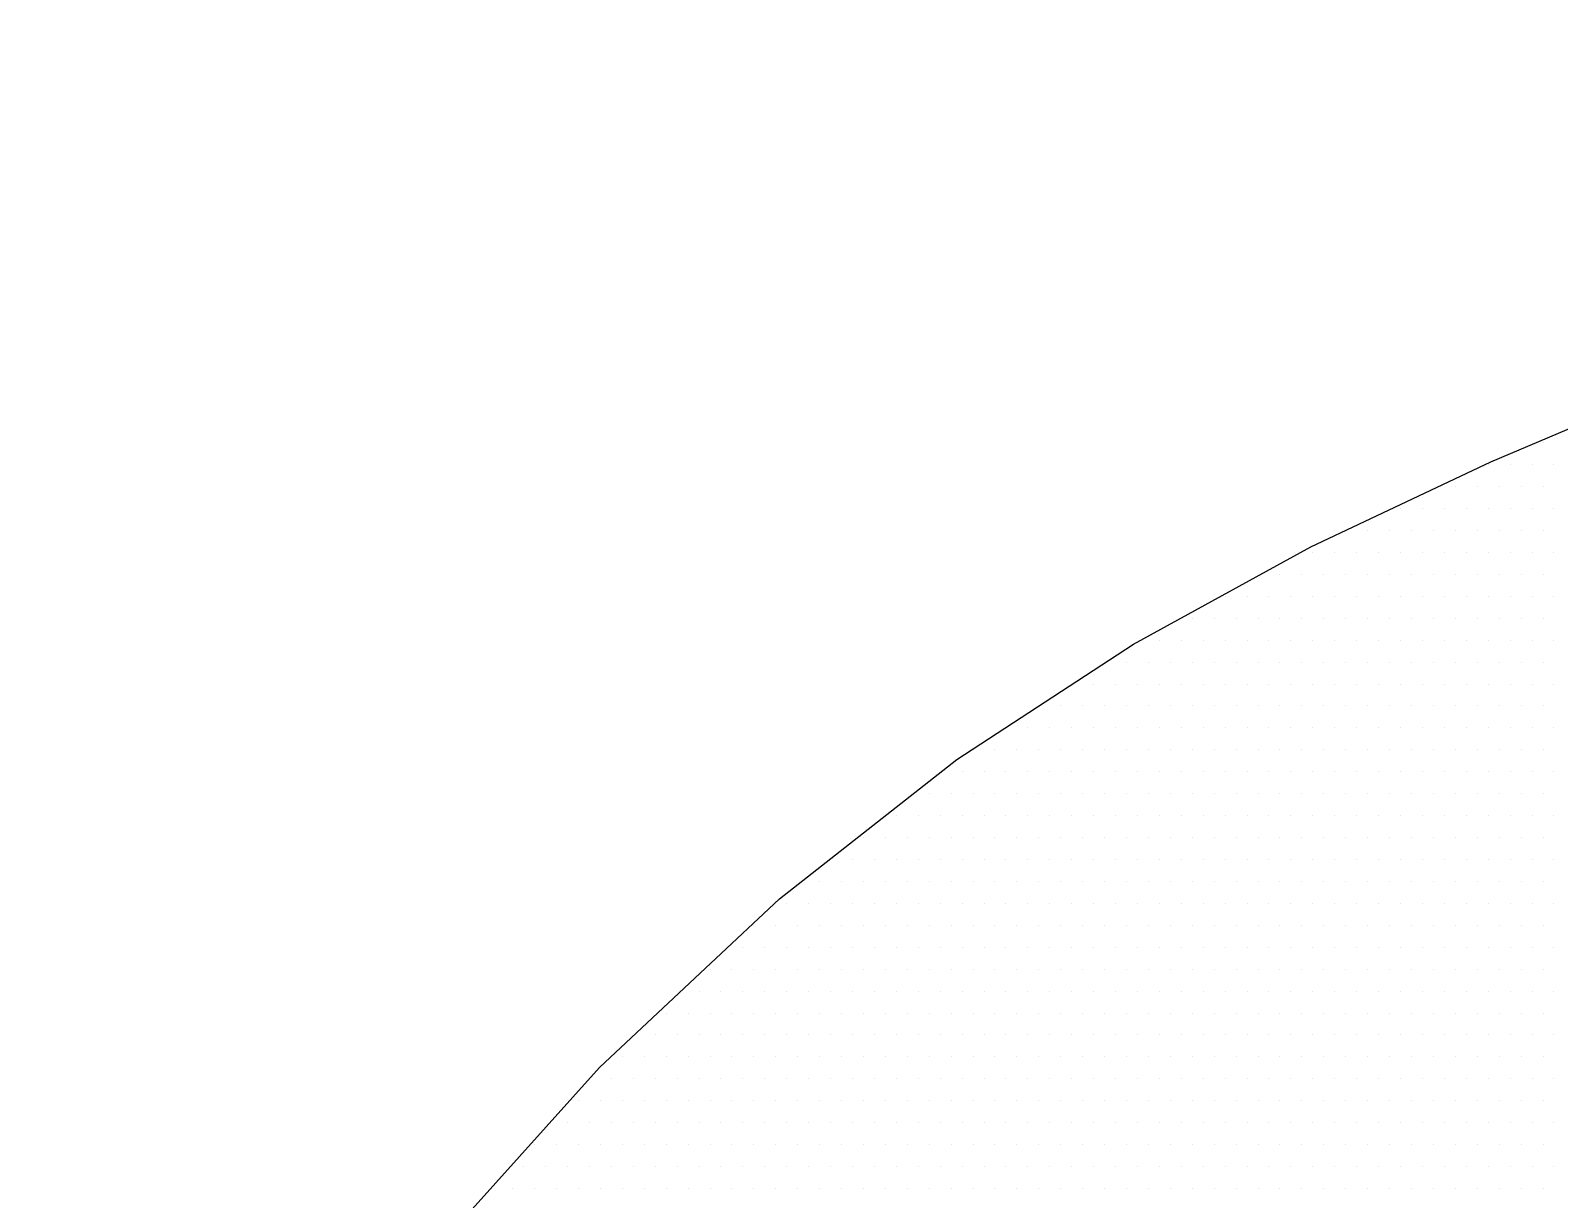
# Model space of a CAD drawing. Extents: x -427 to 62994, y 410 to 109394.
# Drawn here: x -43.542 to -42.989, y 609.977 to 610.4 of the extents above; entities that cross this region are included whole.
import ezdxf

# ---------------------------------------------------------------- set-up
doc = ezdxf.new("R2010")
doc.units = 0
doc.header["$MEASUREMENT"] = 0
doc.layers.add('LIN010CO', color=2, linetype='Continuous')

# ---------------------------------------------------------------- blocks, each defined once
blk = doc.blocks.new('*X43')
at = {"color": 0}
for p, q in [((262.226425, 628.40235), (262.226425, 628.40235)), ((262.22325, 628.396), (262.22325, 628.396)), ((262.2296, 628.396), (262.2296, 628.396)), ((262.23595, 628.396), (262.23595, 628.396)), ((262.2423, 628.396), (262.2423, 628.396)), ((262.226425, 628.38965), (262.226425, 628.38965)), ((262.232775, 628.38965), (262.232775, 628.38965)), ((262.239125, 628.38965), (262.239125, 628.38965)), ((262.245475, 628.38965), (262.245475, 628.38965)), ((262.251825, 628.38965), (262.251825, 628.38965)), ((262.22325, 628.3833), (262.22325, 628.3833)), ((262.2296, 628.3833), (262.2296, 628.3833)), ((262.23595, 628.3833), (262.23595, 628.3833)), ((262.2423, 628.3833), (262.2423, 628.3833)), ((262.24865, 628.3833), (262.24865, 628.3833)), ((262.255, 628.3833), (262.255, 628.3833)), ((262.26135, 628.3833), (262.26135, 628.3833)), ((262.2677, 628.3833), (262.2677, 628.3833)), ((262.226425, 628.37695), (262.226425, 628.37695)), ((262.232775, 628.37695), (262.232775, 628.37695)), ((262.239125, 628.37695), (262.239125, 628.37695)), ((262.245475, 628.37695), (262.245475, 628.37695)), ((262.251825, 628.37695), (262.251825, 628.37695)), ((262.258175, 628.37695), (262.258175, 628.37695)), ((262.264525, 628.37695), (262.264525, 628.37695)), ((262.270875, 628.37695), (262.270875, 628.37695)), ((262.277225, 628.37695), (262.277225, 628.37695)), ((262.283575, 628.37695), (262.283575, 628.37695)), ((262.22325, 628.3706), (262.22325, 628.3706)), ((262.2296, 628.3706), (262.2296, 628.3706)), ((262.23595, 628.3706), (262.23595, 628.3706)), ((262.2423, 628.3706), (262.2423, 628.3706)), ((262.24865, 628.3706), (262.24865, 628.3706)), ((262.255, 628.3706), (262.255, 628.3706)), ((262.26135, 628.3706), (262.26135, 628.3706)), ((262.2677, 628.3706), (262.2677, 628.3706)), ((262.27405, 628.3706), (262.27405, 628.3706)), ((262.2804, 628.3706), (262.2804, 628.3706)), ((262.28675, 628.3706), (262.28675, 628.3706)), ((262.2931, 628.3706), (262.2931, 628.3706)), ((262.226425, 628.36425), (262.226425, 628.36425)), ((262.232775, 628.36425), (262.232775, 628.36425)), ((262.239125, 628.36425), (262.239125, 628.36425)), ((262.245475, 628.36425), (262.245475, 628.36425)), ((262.251825, 628.36425), (262.251825, 628.36425)), ((262.258175, 628.36425), (262.258175, 628.36425)), ((262.264525, 628.36425), (262.264525, 628.36425)), ((262.270875, 628.36425), (262.270875, 628.36425)), ((262.277225, 628.36425), (262.277225, 628.36425)), ((262.283575, 628.36425), (262.283575, 628.36425)), ((262.289925, 628.36425), (262.289925, 628.36425)), ((262.296275, 628.36425), (262.296275, 628.36425)), ((262.302625, 628.36425), (262.302625, 628.36425)), ((262.22325, 628.3579), (262.22325, 628.3579)), ((262.2296, 628.3579), (262.2296, 628.3579)), ((262.23595, 628.3579), (262.23595, 628.3579)), ((262.2423, 628.3579), (262.2423, 628.3579)), ((262.24865, 628.3579), (262.24865, 628.3579)), ((262.255, 628.3579), (262.255, 628.3579)), ((262.26135, 628.3579), (262.26135, 628.3579)), ((262.2677, 628.3579), (262.2677, 628.3579)), ((262.27405, 628.3579), (262.27405, 628.3579)), ((262.2804, 628.3579), (262.2804, 628.3579)), ((262.28675, 628.3579), (262.28675, 628.3579)), ((262.2931, 628.3579), (262.2931, 628.3579)), ((262.29945, 628.3579), (262.29945, 628.3579)), ((262.3058, 628.3579), (262.3058, 628.3579)), ((262.31215, 628.3579), (262.31215, 628.3579)), ((262.3185, 628.3579), (262.3185, 628.3579)), ((262.226425, 628.35155), (262.226425, 628.35155)), ((262.232775, 628.35155), (262.232775, 628.35155)), ((262.239125, 628.35155), (262.239125, 628.35155)), ((262.245475, 628.35155), (262.245475, 628.35155)), ((262.251825, 628.35155), (262.251825, 628.35155)), ((262.258175, 628.35155), (262.258175, 628.35155)), ((262.264525, 628.35155), (262.264525, 628.35155)), ((262.270875, 628.35155), (262.270875, 628.35155)), ((262.277225, 628.35155), (262.277225, 628.35155)), ((262.283575, 628.35155), (262.283575, 628.35155)), ((262.289925, 628.35155), (262.289925, 628.35155)), ((262.296275, 628.35155), (262.296275, 628.35155)), ((262.302625, 628.35155), (262.302625, 628.35155)), ((262.308975, 628.35155), (262.308975, 628.35155)), ((262.315325, 628.35155), (262.315325, 628.35155)), ((262.321675, 628.35155), (262.321675, 628.35155)), ((262.328025, 628.35155), (262.328025, 628.35155)), ((262.22325, 628.3452), (262.22325, 628.3452)), ((262.2296, 628.3452), (262.2296, 628.3452)), ((262.23595, 628.3452), (262.23595, 628.3452)), ((262.2423, 628.3452), (262.2423, 628.3452)), ((262.24865, 628.3452), (262.24865, 628.3452)), ((262.255, 628.3452), (262.255, 628.3452)), ((262.26135, 628.3452), (262.26135, 628.3452)), ((262.2677, 628.3452), (262.2677, 628.3452)), ((262.27405, 628.3452), (262.27405, 628.3452)), ((262.2804, 628.3452), (262.2804, 628.3452)), ((262.28675, 628.3452), (262.28675, 628.3452)), ((262.2931, 628.3452), (262.2931, 628.3452)), ((262.29945, 628.3452), (262.29945, 628.3452)), ((262.3058, 628.3452), (262.3058, 628.3452)), ((262.31215, 628.3452), (262.31215, 628.3452)), ((262.3185, 628.3452), (262.3185, 628.3452)), ((262.32485, 628.3452), (262.32485, 628.3452)), ((262.3312, 628.3452), (262.3312, 628.3452)), ((262.33755, 628.3452), (262.33755, 628.3452)), ((262.226425, 628.33885), (262.226425, 628.33885)), ((262.232775, 628.33885), (262.232775, 628.33885)), ((262.239125, 628.33885), (262.239125, 628.33885)), ((262.245475, 628.33885), (262.245475, 628.33885)), ((262.251825, 628.33885), (262.251825, 628.33885)), ((262.258175, 628.33885), (262.258175, 628.33885)), ((262.264525, 628.33885), (262.264525, 628.33885)), ((262.270875, 628.33885), (262.270875, 628.33885)), ((262.277225, 628.33885), (262.277225, 628.33885)), ((262.283575, 628.33885), (262.283575, 628.33885)), ((262.289925, 628.33885), (262.289925, 628.33885)), ((262.296275, 628.33885), (262.296275, 628.33885)), ((262.302625, 628.33885), (262.302625, 628.33885)), ((262.308975, 628.33885), (262.308975, 628.33885)), ((262.315325, 628.33885), (262.315325, 628.33885)), ((262.321675, 628.33885), (262.321675, 628.33885)), ((262.328025, 628.33885), (262.328025, 628.33885)), ((262.334375, 628.33885), (262.334375, 628.33885)), ((262.340725, 628.33885), (262.340725, 628.33885)), ((262.347075, 628.33885), (262.347075, 628.33885)), ((262.22325, 628.3325), (262.22325, 628.3325)), ((262.2296, 628.3325), (262.2296, 628.3325)), ((262.23595, 628.3325), (262.23595, 628.3325)), ((262.2423, 628.3325), (262.2423, 628.3325)), ((262.24865, 628.3325), (262.24865, 628.3325)), ((262.255, 628.3325), (262.255, 628.3325)), ((262.26135, 628.3325), (262.26135, 628.3325)), ((262.2677, 628.3325), (262.2677, 628.3325)), ((262.27405, 628.3325), (262.27405, 628.3325)), ((262.2804, 628.3325), (262.2804, 628.3325)), ((262.28675, 628.3325), (262.28675, 628.3325)), ((262.2931, 628.3325), (262.2931, 628.3325)), ((262.29945, 628.3325), (262.29945, 628.3325)), ((262.3058, 628.3325), (262.3058, 628.3325)), ((262.31215, 628.3325), (262.31215, 628.3325)), ((262.3185, 628.3325), (262.3185, 628.3325)), ((262.32485, 628.3325), (262.32485, 628.3325)), ((262.3312, 628.3325), (262.3312, 628.3325)), ((262.33755, 628.3325), (262.33755, 628.3325)), ((262.3439, 628.3325), (262.3439, 628.3325)), ((262.35025, 628.3325), (262.35025, 628.3325)), ((262.3566, 628.3325), (262.3566, 628.3325)), ((262.226425, 628.32615), (262.226425, 628.32615)), ((262.232775, 628.32615), (262.232775, 628.32615)), ((262.239125, 628.32615), (262.239125, 628.32615)), ((262.245475, 628.32615), (262.245475, 628.32615)), ((262.251825, 628.32615), (262.251825, 628.32615)), ((262.258175, 628.32615), (262.258175, 628.32615)), ((262.264525, 628.32615), (262.264525, 628.32615)), ((262.270875, 628.32615), (262.270875, 628.32615)), ((262.277225, 628.32615), (262.277225, 628.32615)), ((262.283575, 628.32615), (262.283575, 628.32615)), ((262.289925, 628.32615), (262.289925, 628.32615)), ((262.296275, 628.32615), (262.296275, 628.32615)), ((262.302625, 628.32615), (262.302625, 628.32615)), ((262.308975, 628.32615), (262.308975, 628.32615)), ((262.315325, 628.32615), (262.315325, 628.32615)), ((262.321675, 628.32615), (262.321675, 628.32615)), ((262.328025, 628.32615), (262.328025, 628.32615)), ((262.334375, 628.32615), (262.334375, 628.32615)), ((262.340725, 628.32615), (262.340725, 628.32615)), ((262.347075, 628.32615), (262.347075, 628.32615)), ((262.353425, 628.32615), (262.353425, 628.32615)), ((262.359775, 628.32615), (262.359775, 628.32615)), ((262.366125, 628.32615), (262.366125, 628.32615)), ((262.372475, 628.32615), (262.372475, 628.32615)), ((262.22325, 628.3198), (262.22325, 628.3198)), ((262.2296, 628.3198), (262.2296, 628.3198)), ((262.23595, 628.3198), (262.23595, 628.3198)), ((262.2423, 628.3198), (262.2423, 628.3198)), ((262.24865, 628.3198), (262.24865, 628.3198)), ((262.255, 628.3198), (262.255, 628.3198)), ((262.26135, 628.3198), (262.26135, 628.3198)), ((262.2677, 628.3198), (262.2677, 628.3198)), ((262.27405, 628.3198), (262.27405, 628.3198)), ((262.2804, 628.3198), (262.2804, 628.3198)), ((262.28675, 628.3198), (262.28675, 628.3198)), ((262.2931, 628.3198), (262.2931, 628.3198)), ((262.29945, 628.3198), (262.29945, 628.3198)), ((262.3058, 628.3198), (262.3058, 628.3198)), ((262.31215, 628.3198), (262.31215, 628.3198)), ((262.3185, 628.3198), (262.3185, 628.3198)), ((262.32485, 628.3198), (262.32485, 628.3198)), ((262.3312, 628.3198), (262.3312, 628.3198)), ((262.33755, 628.3198), (262.33755, 628.3198)), ((262.3439, 628.3198), (262.3439, 628.3198)), ((262.35025, 628.3198), (262.35025, 628.3198)), ((262.3566, 628.3198), (262.3566, 628.3198)), ((262.36295, 628.3198), (262.36295, 628.3198)), ((262.3693, 628.3198), (262.3693, 628.3198)), ((262.37565, 628.3198), (262.37565, 628.3198)), ((262.382, 628.3198), (262.382, 628.3198)), ((262.226425, 628.31345), (262.226425, 628.31345)), ((262.232775, 628.31345), (262.232775, 628.31345)), ((262.239125, 628.31345), (262.239125, 628.31345)), ((262.245475, 628.31345), (262.245475, 628.31345)), ((262.251825, 628.31345), (262.251825, 628.31345)), ((262.258175, 628.31345), (262.258175, 628.31345)), ((262.264525, 628.31345), (262.264525, 628.31345)), ((262.270875, 628.31345), (262.270875, 628.31345)), ((262.277225, 628.31345), (262.277225, 628.31345)), ((262.283575, 628.31345), (262.283575, 628.31345)), ((262.289925, 628.31345), (262.289925, 628.31345)), ((262.296275, 628.31345), (262.296275, 628.31345)), ((262.302625, 628.31345), (262.302625, 628.31345)), ((262.308975, 628.31345), (262.308975, 628.31345)), ((262.315325, 628.31345), (262.315325, 628.31345)), ((262.321675, 628.31345), (262.321675, 628.31345)), ((262.328025, 628.31345), (262.328025, 628.31345)), ((262.334375, 628.31345), (262.334375, 628.31345)), ((262.340725, 628.31345), (262.340725, 628.31345)), ((262.347075, 628.31345), (262.347075, 628.31345)), ((262.353425, 628.31345), (262.353425, 628.31345)), ((262.359775, 628.31345), (262.359775, 628.31345)), ((262.366125, 628.31345), (262.366125, 628.31345)), ((262.372475, 628.31345), (262.372475, 628.31345)), ((262.378825, 628.31345), (262.378825, 628.31345)), ((262.385175, 628.31345), (262.385175, 628.31345)), ((262.391525, 628.31345), (262.391525, 628.31345)), ((262.22325, 628.3071), (262.22325, 628.3071)), ((262.2296, 628.3071), (262.2296, 628.3071)), ((262.23595, 628.3071), (262.23595, 628.3071)), ((262.2423, 628.3071), (262.2423, 628.3071)), ((262.24865, 628.3071), (262.24865, 628.3071)), ((262.255, 628.3071), (262.255, 628.3071)), ((262.26135, 628.3071), (262.26135, 628.3071)), ((262.2677, 628.3071), (262.2677, 628.3071)), ((262.27405, 628.3071), (262.27405, 628.3071)), ((262.2804, 628.3071), (262.2804, 628.3071)), ((262.28675, 628.3071), (262.28675, 628.3071)), ((262.2931, 628.3071), (262.2931, 628.3071)), ((262.29945, 628.3071), (262.29945, 628.3071)), ((262.3058, 628.3071), (262.3058, 628.3071)), ((262.31215, 628.3071), (262.31215, 628.3071)), ((262.3185, 628.3071), (262.3185, 628.3071)), ((262.32485, 628.3071), (262.32485, 628.3071)), ((262.3312, 628.3071), (262.3312, 628.3071)), ((262.33755, 628.3071), (262.33755, 628.3071)), ((262.3439, 628.3071), (262.3439, 628.3071)), ((262.35025, 628.3071), (262.35025, 628.3071)), ((262.3566, 628.3071), (262.3566, 628.3071)), ((262.36295, 628.3071), (262.36295, 628.3071)), ((262.3693, 628.3071), (262.3693, 628.3071)), ((262.37565, 628.3071), (262.37565, 628.3071)), ((262.382, 628.3071), (262.382, 628.3071)), ((262.38835, 628.3071), (262.38835, 628.3071)), ((262.3947, 628.3071), (262.3947, 628.3071)), ((262.226425, 628.30075), (262.226425, 628.30075)), ((262.232775, 628.30075), (262.232775, 628.30075)), ((262.239125, 628.30075), (262.239125, 628.30075)), ((262.245475, 628.30075), (262.245475, 628.30075)), ((262.251825, 628.30075), (262.251825, 628.30075)), ((262.258175, 628.30075), (262.258175, 628.30075)), ((262.264525, 628.30075), (262.264525, 628.30075)), ((262.270875, 628.30075), (262.270875, 628.30075)), ((262.277225, 628.30075), (262.277225, 628.30075)), ((262.283575, 628.30075), (262.283575, 628.30075)), ((262.289925, 628.30075), (262.289925, 628.30075)), ((262.296275, 628.30075), (262.296275, 628.30075)), ((262.302625, 628.30075), (262.302625, 628.30075)), ((262.308975, 628.30075), (262.308975, 628.30075)), ((262.315325, 628.30075), (262.315325, 628.30075)), ((262.321675, 628.30075), (262.321675, 628.30075)), ((262.328025, 628.30075), (262.328025, 628.30075)), ((262.334375, 628.30075), (262.334375, 628.30075)), ((262.340725, 628.30075), (262.340725, 628.30075)), ((262.347075, 628.30075), (262.347075, 628.30075)), ((262.353425, 628.30075), (262.353425, 628.30075)), ((262.359775, 628.30075), (262.359775, 628.30075)), ((262.366125, 628.30075), (262.366125, 628.30075)), ((262.372475, 628.30075), (262.372475, 628.30075)), ((262.378825, 628.30075), (262.378825, 628.30075)), ((262.385175, 628.30075), (262.385175, 628.30075)), ((262.391525, 628.30075), (262.391525, 628.30075)), ((262.397875, 628.30075), (262.397875, 628.30075)), ((262.404225, 628.30075), (262.404225, 628.30075)), ((262.22325, 628.2944), (262.22325, 628.2944)), ((262.2296, 628.2944), (262.2296, 628.2944)), ((262.23595, 628.2944), (262.23595, 628.2944)), ((262.2423, 628.2944), (262.2423, 628.2944)), ((262.24865, 628.2944), (262.24865, 628.2944)), ((262.255, 628.2944), (262.255, 628.2944)), ((262.26135, 628.2944), (262.26135, 628.2944)), ((262.2677, 628.2944), (262.2677, 628.2944)), ((262.27405, 628.2944), (262.27405, 628.2944)), ((262.2804, 628.2944), (262.2804, 628.2944)), ((262.28675, 628.2944), (262.28675, 628.2944)), ((262.2931, 628.2944), (262.2931, 628.2944)), ((262.29945, 628.2944), (262.29945, 628.2944)), ((262.3058, 628.2944), (262.3058, 628.2944)), ((262.31215, 628.2944), (262.31215, 628.2944)), ((262.3185, 628.2944), (262.3185, 628.2944)), ((262.32485, 628.2944), (262.32485, 628.2944)), ((262.3312, 628.2944), (262.3312, 628.2944)), ((262.33755, 628.2944), (262.33755, 628.2944)), ((262.3439, 628.2944), (262.3439, 628.2944)), ((262.35025, 628.2944), (262.35025, 628.2944)), ((262.3566, 628.2944), (262.3566, 628.2944)), ((262.36295, 628.2944), (262.36295, 628.2944)), ((262.3693, 628.2944), (262.3693, 628.2944)), ((262.37565, 628.2944), (262.37565, 628.2944)), ((262.382, 628.2944), (262.382, 628.2944)), ((262.38835, 628.2944), (262.38835, 628.2944)), ((262.3947, 628.2944), (262.3947, 628.2944)), ((262.40105, 628.2944), (262.40105, 628.2944)), ((262.4074, 628.2944), (262.4074, 628.2944)), ((262.41375, 628.2944), (262.41375, 628.2944)), ((262.226425, 628.28805), (262.226425, 628.28805)), ((262.232775, 628.28805), (262.232775, 628.28805)), ((262.239125, 628.28805), (262.239125, 628.28805)), ((262.245475, 628.28805), (262.245475, 628.28805)), ((262.251825, 628.28805), (262.251825, 628.28805)), ((262.258175, 628.28805), (262.258175, 628.28805)), ((262.264525, 628.28805), (262.264525, 628.28805)), ((262.270875, 628.28805), (262.270875, 628.28805)), ((262.277225, 628.28805), (262.277225, 628.28805)), ((262.283575, 628.28805), (262.283575, 628.28805)), ((262.289925, 628.28805), (262.289925, 628.28805)), ((262.296275, 628.28805), (262.296275, 628.28805)), ((262.302625, 628.28805), (262.302625, 628.28805)), ((262.308975, 628.28805), (262.308975, 628.28805)), ((262.315325, 628.28805), (262.315325, 628.28805)), ((262.321675, 628.28805), (262.321675, 628.28805)), ((262.328025, 628.28805), (262.328025, 628.28805)), ((262.334375, 628.28805), (262.334375, 628.28805)), ((262.340725, 628.28805), (262.340725, 628.28805)), ((262.347075, 628.28805), (262.347075, 628.28805)), ((262.353425, 628.28805), (262.353425, 628.28805)), ((262.359775, 628.28805), (262.359775, 628.28805)), ((262.366125, 628.28805), (262.366125, 628.28805)), ((262.372475, 628.28805), (262.372475, 628.28805)), ((262.378825, 628.28805), (262.378825, 628.28805)), ((262.385175, 628.28805), (262.385175, 628.28805)), ((262.391525, 628.28805), (262.391525, 628.28805)), ((262.397875, 628.28805), (262.397875, 628.28805)), ((262.404225, 628.28805), (262.404225, 628.28805)), ((262.410575, 628.28805), (262.410575, 628.28805)), ((262.416925, 628.28805), (262.416925, 628.28805)), ((262.423275, 628.28805), (262.423275, 628.28805)), ((262.22325, 628.2817), (262.22325, 628.2817)), ((262.2296, 628.2817), (262.2296, 628.2817)), ((262.23595, 628.2817), (262.23595, 628.2817)), ((262.2423, 628.2817), (262.2423, 628.2817)), ((262.24865, 628.2817), (262.24865, 628.2817)), ((262.255, 628.2817), (262.255, 628.2817)), ((262.26135, 628.2817), (262.26135, 628.2817)), ((262.2677, 628.2817), (262.2677, 628.2817)), ((262.27405, 628.2817), (262.27405, 628.2817)), ((262.2804, 628.2817), (262.2804, 628.2817)), ((262.28675, 628.2817), (262.28675, 628.2817)), ((262.2931, 628.2817), (262.2931, 628.2817)), ((262.29945, 628.2817), (262.29945, 628.2817)), ((262.3058, 628.2817), (262.3058, 628.2817)), ((262.31215, 628.2817), (262.31215, 628.2817)), ((262.3185, 628.2817), (262.3185, 628.2817)), ((262.32485, 628.2817), (262.32485, 628.2817)), ((262.3312, 628.2817), (262.3312, 628.2817)), ((262.33755, 628.2817), (262.33755, 628.2817)), ((262.3439, 628.2817), (262.3439, 628.2817)), ((262.35025, 628.2817), (262.35025, 628.2817)), ((262.3566, 628.2817), (262.3566, 628.2817)), ((262.36295, 628.2817), (262.36295, 628.2817)), ((262.3693, 628.2817), (262.3693, 628.2817)), ((262.37565, 628.2817), (262.37565, 628.2817)), ((262.382, 628.2817), (262.382, 628.2817)), ((262.38835, 628.2817), (262.38835, 628.2817)), ((262.3947, 628.2817), (262.3947, 628.2817)), ((262.40105, 628.2817), (262.40105, 628.2817)), ((262.4074, 628.2817), (262.4074, 628.2817)), ((262.41375, 628.2817), (262.41375, 628.2817)), ((262.4201, 628.2817), (262.4201, 628.2817)), ((262.42645, 628.2817), (262.42645, 628.2817)), ((262.4328, 628.2817), (262.4328, 628.2817)), ((262.226425, 628.27535), (262.226425, 628.27535)), ((262.232775, 628.27535), (262.232775, 628.27535)), ((262.239125, 628.27535), (262.239125, 628.27535)), ((262.245475, 628.27535), (262.245475, 628.27535)), ((262.251825, 628.27535), (262.251825, 628.27535)), ((262.258175, 628.27535), (262.258175, 628.27535)), ((262.264525, 628.27535), (262.264525, 628.27535)), ((262.270875, 628.27535), (262.270875, 628.27535)), ((262.277225, 628.27535), (262.277225, 628.27535)), ((262.283575, 628.27535), (262.283575, 628.27535)), ((262.289925, 628.27535), (262.289925, 628.27535)), ((262.296275, 628.27535), (262.296275, 628.27535)), ((262.302625, 628.27535), (262.302625, 628.27535)), ((262.308975, 628.27535), (262.308975, 628.27535)), ((262.315325, 628.27535), (262.315325, 628.27535)), ((262.321675, 628.27535), (262.321675, 628.27535)), ((262.328025, 628.27535), (262.328025, 628.27535)), ((262.334375, 628.27535), (262.334375, 628.27535)), ((262.340725, 628.27535), (262.340725, 628.27535)), ((262.347075, 628.27535), (262.347075, 628.27535)), ((262.353425, 628.27535), (262.353425, 628.27535)), ((262.359775, 628.27535), (262.359775, 628.27535)), ((262.366125, 628.27535), (262.366125, 628.27535)), ((262.372475, 628.27535), (262.372475, 628.27535)), ((262.378825, 628.27535), (262.378825, 628.27535)), ((262.385175, 628.27535), (262.385175, 628.27535)), ((262.391525, 628.27535), (262.391525, 628.27535)), ((262.397875, 628.27535), (262.397875, 628.27535)), ((262.404225, 628.27535), (262.404225, 628.27535)), ((262.410575, 628.27535), (262.410575, 628.27535)), ((262.416925, 628.27535), (262.416925, 628.27535)), ((262.423275, 628.27535), (262.423275, 628.27535)), ((262.429625, 628.27535), (262.429625, 628.27535)), ((262.435975, 628.27535), (262.435975, 628.27535)), ((262.22325, 628.269), (262.22325, 628.269)), ((262.2296, 628.269), (262.2296, 628.269)), ((262.23595, 628.269), (262.23595, 628.269)), ((262.2423, 628.269), (262.2423, 628.269)), ((262.24865, 628.269), (262.24865, 628.269)), ((262.255, 628.269), (262.255, 628.269)), ((262.26135, 628.269), (262.26135, 628.269)), ((262.2677, 628.269), (262.2677, 628.269)), ((262.27405, 628.269), (262.27405, 628.269)), ((262.2804, 628.269), (262.2804, 628.269)), ((262.28675, 628.269), (262.28675, 628.269)), ((262.2931, 628.269), (262.2931, 628.269)), ((262.29945, 628.269), (262.29945, 628.269)), ((262.3058, 628.269), (262.3058, 628.269)), ((262.31215, 628.269), (262.31215, 628.269)), ((262.3185, 628.269), (262.3185, 628.269)), ((262.32485, 628.269), (262.32485, 628.269)), ((262.3312, 628.269), (262.3312, 628.269)), ((262.33755, 628.269), (262.33755, 628.269)), ((262.3439, 628.269), (262.3439, 628.269)), ((262.35025, 628.269), (262.35025, 628.269)), ((262.3566, 628.269), (262.3566, 628.269)), ((262.36295, 628.269), (262.36295, 628.269)), ((262.3693, 628.269), (262.3693, 628.269)), ((262.37565, 628.269), (262.37565, 628.269)), ((262.382, 628.269), (262.382, 628.269)), ((262.38835, 628.269), (262.38835, 628.269)), ((262.3947, 628.269), (262.3947, 628.269)), ((262.40105, 628.269), (262.40105, 628.269)), ((262.4074, 628.269), (262.4074, 628.269)), ((262.41375, 628.269), (262.41375, 628.269)), ((262.4201, 628.269), (262.4201, 628.269)), ((262.42645, 628.269), (262.42645, 628.269)), ((262.4328, 628.269), (262.4328, 628.269)), ((262.43915, 628.269), (262.43915, 628.269)), ((262.4455, 628.269), (262.4455, 628.269)), ((262.226425, 628.26265), (262.226425, 628.26265)), ((262.232775, 628.26265), (262.232775, 628.26265)), ((262.239125, 628.26265), (262.239125, 628.26265)), ((262.245475, 628.26265), (262.245475, 628.26265)), ((262.251825, 628.26265), (262.251825, 628.26265)), ((262.258175, 628.26265), (262.258175, 628.26265)), ((262.264525, 628.26265), (262.264525, 628.26265)), ((262.270875, 628.26265), (262.270875, 628.26265)), ((262.277225, 628.26265), (262.277225, 628.26265)), ((262.283575, 628.26265), (262.283575, 628.26265)), ((262.289925, 628.26265), (262.289925, 628.26265)), ((262.296275, 628.26265), (262.296275, 628.26265)), ((262.302625, 628.26265), (262.302625, 628.26265)), ((262.308975, 628.26265), (262.308975, 628.26265)), ((262.315325, 628.26265), (262.315325, 628.26265)), ((262.321675, 628.26265), (262.321675, 628.26265)), ((262.328025, 628.26265), (262.328025, 628.26265)), ((262.334375, 628.26265), (262.334375, 628.26265)), ((262.340725, 628.26265), (262.340725, 628.26265)), ((262.347075, 628.26265), (262.347075, 628.26265)), ((262.353425, 628.26265), (262.353425, 628.26265)), ((262.359775, 628.26265), (262.359775, 628.26265)), ((262.366125, 628.26265), (262.366125, 628.26265)), ((262.372475, 628.26265), (262.372475, 628.26265)), ((262.378825, 628.26265), (262.378825, 628.26265)), ((262.385175, 628.26265), (262.385175, 628.26265)), ((262.391525, 628.26265), (262.391525, 628.26265)), ((262.397875, 628.26265), (262.397875, 628.26265)), ((262.404225, 628.26265), (262.404225, 628.26265)), ((262.410575, 628.26265), (262.410575, 628.26265)), ((262.416925, 628.26265), (262.416925, 628.26265)), ((262.423275, 628.26265), (262.423275, 628.26265)), ((262.429625, 628.26265), (262.429625, 628.26265)), ((262.435975, 628.26265), (262.435975, 628.26265)), ((262.442325, 628.26265), (262.442325, 628.26265)), ((262.448675, 628.26265), (262.448675, 628.26265)), ((262.455025, 628.26265), (262.455025, 628.26265)), ((262.22325, 628.2563), (262.22325, 628.2563)), ((262.2296, 628.2563), (262.2296, 628.2563)), ((262.23595, 628.2563), (262.23595, 628.2563)), ((262.2423, 628.2563), (262.2423, 628.2563)), ((262.24865, 628.2563), (262.24865, 628.2563)), ((262.255, 628.2563), (262.255, 628.2563)), ((262.26135, 628.2563), (262.26135, 628.2563)), ((262.2677, 628.2563), (262.2677, 628.2563)), ((262.27405, 628.2563), (262.27405, 628.2563)), ((262.2804, 628.2563), (262.2804, 628.2563)), ((262.28675, 628.2563), (262.28675, 628.2563)), ((262.2931, 628.2563), (262.2931, 628.2563)), ((262.29945, 628.2563), (262.29945, 628.2563)), ((262.3058, 628.2563), (262.3058, 628.2563)), ((262.31215, 628.2563), (262.31215, 628.2563)), ((262.3185, 628.2563), (262.3185, 628.2563)), ((262.32485, 628.2563), (262.32485, 628.2563)), ((262.3312, 628.2563), (262.3312, 628.2563)), ((262.33755, 628.2563), (262.33755, 628.2563)), ((262.3439, 628.2563), (262.3439, 628.2563)), ((262.35025, 628.2563), (262.35025, 628.2563)), ((262.3566, 628.2563), (262.3566, 628.2563)), ((262.36295, 628.2563), (262.36295, 628.2563)), ((262.3693, 628.2563), (262.3693, 628.2563)), ((262.37565, 628.2563), (262.37565, 628.2563)), ((262.382, 628.2563), (262.382, 628.2563)), ((262.38835, 628.2563), (262.38835, 628.2563)), ((262.3947, 628.2563), (262.3947, 628.2563)), ((262.40105, 628.2563), (262.40105, 628.2563)), ((262.4074, 628.2563), (262.4074, 628.2563)), ((262.41375, 628.2563), (262.41375, 628.2563)), ((262.4201, 628.2563), (262.4201, 628.2563)), ((262.42645, 628.2563), (262.42645, 628.2563)), ((262.4328, 628.2563), (262.4328, 628.2563)), ((262.43915, 628.2563), (262.43915, 628.2563)), ((262.4455, 628.2563), (262.4455, 628.2563)), ((262.45185, 628.2563), (262.45185, 628.2563)), ((262.4582, 628.2563), (262.4582, 628.2563)), ((262.226425, 628.24995), (262.226425, 628.24995)), ((262.232775, 628.24995), (262.232775, 628.24995)), ((262.239125, 628.24995), (262.239125, 628.24995)), ((262.245475, 628.24995), (262.245475, 628.24995)), ((262.251825, 628.24995), (262.251825, 628.24995)), ((262.258175, 628.24995), (262.258175, 628.24995)), ((262.264525, 628.24995), (262.264525, 628.24995)), ((262.270875, 628.24995), (262.270875, 628.24995)), ((262.277225, 628.24995), (262.277225, 628.24995)), ((262.283575, 628.24995), (262.283575, 628.24995)), ((262.289925, 628.24995), (262.289925, 628.24995)), ((262.296275, 628.24995), (262.296275, 628.24995)), ((262.302625, 628.24995), (262.302625, 628.24995)), ((262.308975, 628.24995), (262.308975, 628.24995)), ((262.315325, 628.24995), (262.315325, 628.24995)), ((262.321675, 628.24995), (262.321675, 628.24995)), ((262.328025, 628.24995), (262.328025, 628.24995)), ((262.334375, 628.24995), (262.334375, 628.24995)), ((262.340725, 628.24995), (262.340725, 628.24995)), ((262.347075, 628.24995), (262.347075, 628.24995)), ((262.353425, 628.24995), (262.353425, 628.24995)), ((262.359775, 628.24995), (262.359775, 628.24995)), ((262.366125, 628.24995), (262.366125, 628.24995)), ((262.372475, 628.24995), (262.372475, 628.24995)), ((262.378825, 628.24995), (262.378825, 628.24995)), ((262.385175, 628.24995), (262.385175, 628.24995)), ((262.391525, 628.24995), (262.391525, 628.24995)), ((262.397875, 628.24995), (262.397875, 628.24995)), ((262.404225, 628.24995), (262.404225, 628.24995)), ((262.410575, 628.24995), (262.410575, 628.24995)), ((262.416925, 628.24995), (262.416925, 628.24995)), ((262.423275, 628.24995), (262.423275, 628.24995)), ((262.429625, 628.24995), (262.429625, 628.24995)), ((262.435975, 628.24995), (262.435975, 628.24995)), ((262.442325, 628.24995), (262.442325, 628.24995)), ((262.448675, 628.24995), (262.448675, 628.24995)), ((262.455025, 628.24995), (262.455025, 628.24995)), ((262.461375, 628.24995), (262.461375, 628.24995)), ((262.467725, 628.24995), (262.467725, 628.24995)), ((262.22325, 628.2436), (262.22325, 628.2436)), ((262.2296, 628.2436), (262.2296, 628.2436)), ((262.23595, 628.2436), (262.23595, 628.2436)), ((262.2423, 628.2436), (262.2423, 628.2436)), ((262.24865, 628.2436), (262.24865, 628.2436)), ((262.255, 628.2436), (262.255, 628.2436)), ((262.26135, 628.2436), (262.26135, 628.2436)), ((262.2677, 628.2436), (262.2677, 628.2436)), ((262.27405, 628.2436), (262.27405, 628.2436)), ((262.2804, 628.2436), (262.2804, 628.2436)), ((262.28675, 628.2436), (262.28675, 628.2436)), ((262.2931, 628.2436), (262.2931, 628.2436)), ((262.29945, 628.2436), (262.29945, 628.2436)), ((262.3058, 628.2436), (262.3058, 628.2436)), ((262.31215, 628.2436), (262.31215, 628.2436)), ((262.3185, 628.2436), (262.3185, 628.2436)), ((262.32485, 628.2436), (262.32485, 628.2436)), ((262.3312, 628.2436), (262.3312, 628.2436)), ((262.33755, 628.2436), (262.33755, 628.2436)), ((262.3439, 628.2436), (262.3439, 628.2436)), ((262.35025, 628.2436), (262.35025, 628.2436)), ((262.3566, 628.2436), (262.3566, 628.2436)), ((262.36295, 628.2436), (262.36295, 628.2436)), ((262.3693, 628.2436), (262.3693, 628.2436)), ((262.37565, 628.2436), (262.37565, 628.2436)), ((262.382, 628.2436), (262.382, 628.2436)), ((262.38835, 628.2436), (262.38835, 628.2436)), ((262.3947, 628.2436), (262.3947, 628.2436)), ((262.40105, 628.2436), (262.40105, 628.2436)), ((262.4074, 628.2436), (262.4074, 628.2436)), ((262.41375, 628.2436), (262.41375, 628.2436)), ((262.4201, 628.2436), (262.4201, 628.2436)), ((262.42645, 628.2436), (262.42645, 628.2436)), ((262.4328, 628.2436), (262.4328, 628.2436)), ((262.43915, 628.2436), (262.43915, 628.2436)), ((262.4455, 628.2436), (262.4455, 628.2436)), ((262.45185, 628.2436), (262.45185, 628.2436)), ((262.4582, 628.2436), (262.4582, 628.2436)), ((262.46455, 628.2436), (262.46455, 628.2436)), ((262.4709, 628.2436), (262.4709, 628.2436)), ((262.226425, 628.23725), (262.226425, 628.23725)), ((262.232775, 628.23725), (262.232775, 628.23725)), ((262.239125, 628.23725), (262.239125, 628.23725)), ((262.245475, 628.23725), (262.245475, 628.23725)), ((262.251825, 628.23725), (262.251825, 628.23725)), ((262.258175, 628.23725), (262.258175, 628.23725)), ((262.264525, 628.23725), (262.264525, 628.23725)), ((262.270875, 628.23725), (262.270875, 628.23725)), ((262.277225, 628.23725), (262.277225, 628.23725)), ((262.283575, 628.23725), (262.283575, 628.23725)), ((262.289925, 628.23725), (262.289925, 628.23725)), ((262.296275, 628.23725), (262.296275, 628.23725)), ((262.302625, 628.23725), (262.302625, 628.23725)), ((262.308975, 628.23725), (262.308975, 628.23725)), ((262.315325, 628.23725), (262.315325, 628.23725)), ((262.321675, 628.23725), (262.321675, 628.23725)), ((262.328025, 628.23725), (262.328025, 628.23725)), ((262.334375, 628.23725), (262.334375, 628.23725)), ((262.340725, 628.23725), (262.340725, 628.23725)), ((262.347075, 628.23725), (262.347075, 628.23725)), ((262.353425, 628.23725), (262.353425, 628.23725)), ((262.359775, 628.23725), (262.359775, 628.23725)), ((262.366125, 628.23725), (262.366125, 628.23725)), ((262.372475, 628.23725), (262.372475, 628.23725)), ((262.378825, 628.23725), (262.378825, 628.23725)), ((262.385175, 628.23725), (262.385175, 628.23725)), ((262.391525, 628.23725), (262.391525, 628.23725)), ((262.397875, 628.23725), (262.397875, 628.23725)), ((262.404225, 628.23725), (262.404225, 628.23725)), ((262.410575, 628.23725), (262.410575, 628.23725)), ((262.416925, 628.23725), (262.416925, 628.23725)), ((262.423275, 628.23725), (262.423275, 628.23725)), ((262.429625, 628.23725), (262.429625, 628.23725)), ((262.435975, 628.23725), (262.435975, 628.23725)), ((262.442325, 628.23725), (262.442325, 628.23725)), ((262.448675, 628.23725), (262.448675, 628.23725)), ((262.455025, 628.23725), (262.455025, 628.23725)), ((262.461375, 628.23725), (262.461375, 628.23725)), ((262.467725, 628.23725), (262.467725, 628.23725)), ((262.474075, 628.23725), (262.474075, 628.23725)), ((262.480425, 628.23725), (262.480425, 628.23725)), ((262.22325, 628.2309), (262.22325, 628.2309)), ((262.2296, 628.2309), (262.2296, 628.2309)), ((262.23595, 628.2309), (262.23595, 628.2309)), ((262.2423, 628.2309), (262.2423, 628.2309)), ((262.24865, 628.2309), (262.24865, 628.2309)), ((262.255, 628.2309), (262.255, 628.2309)), ((262.26135, 628.2309), (262.26135, 628.2309)), ((262.2677, 628.2309), (262.2677, 628.2309)), ((262.27405, 628.2309), (262.27405, 628.2309)), ((262.2804, 628.2309), (262.2804, 628.2309)), ((262.28675, 628.2309), (262.28675, 628.2309)), ((262.2931, 628.2309), (262.2931, 628.2309)), ((262.29945, 628.2309), (262.29945, 628.2309)), ((262.3058, 628.2309), (262.3058, 628.2309)), ((262.31215, 628.2309), (262.31215, 628.2309)), ((262.3185, 628.2309), (262.3185, 628.2309)), ((262.32485, 628.2309), (262.32485, 628.2309)), ((262.3312, 628.2309), (262.3312, 628.2309)), ((262.33755, 628.2309), (262.33755, 628.2309)), ((262.3439, 628.2309), (262.3439, 628.2309)), ((262.35025, 628.2309), (262.35025, 628.2309)), ((262.3566, 628.2309), (262.3566, 628.2309)), ((262.36295, 628.2309), (262.36295, 628.2309)), ((262.3693, 628.2309), (262.3693, 628.2309)), ((262.37565, 628.2309), (262.37565, 628.2309)), ((262.382, 628.2309), (262.382, 628.2309)), ((262.38835, 628.2309), (262.38835, 628.2309)), ((262.3947, 628.2309), (262.3947, 628.2309)), ((262.40105, 628.2309), (262.40105, 628.2309)), ((262.4074, 628.2309), (262.4074, 628.2309)), ((262.41375, 628.2309), (262.41375, 628.2309)), ((262.4201, 628.2309), (262.4201, 628.2309)), ((262.42645, 628.2309), (262.42645, 628.2309)), ((262.4328, 628.2309), (262.4328, 628.2309)), ((262.43915, 628.2309), (262.43915, 628.2309)), ((262.4455, 628.2309), (262.4455, 628.2309)), ((262.45185, 628.2309), (262.45185, 628.2309)), ((262.4582, 628.2309), (262.4582, 628.2309)), ((262.46455, 628.2309), (262.46455, 628.2309)), ((262.4709, 628.2309), (262.4709, 628.2309)), ((262.47725, 628.2309), (262.47725, 628.2309)), ((262.4836, 628.2309), (262.4836, 628.2309)), ((262.226425, 628.22455), (262.226425, 628.22455)), ((262.232775, 628.22455), (262.232775, 628.22455)), ((262.239125, 628.22455), (262.239125, 628.22455)), ((262.245475, 628.22455), (262.245475, 628.22455)), ((262.251825, 628.22455), (262.251825, 628.22455)), ((262.258175, 628.22455), (262.258175, 628.22455)), ((262.264525, 628.22455), (262.264525, 628.22455)), ((262.270875, 628.22455), (262.270875, 628.22455)), ((262.277225, 628.22455), (262.277225, 628.22455)), ((262.283575, 628.22455), (262.283575, 628.22455)), ((262.289925, 628.22455), (262.289925, 628.22455)), ((262.296275, 628.22455), (262.296275, 628.22455)), ((262.302625, 628.22455), (262.302625, 628.22455)), ((262.308975, 628.22455), (262.308975, 628.22455)), ((262.315325, 628.22455), (262.315325, 628.22455)), ((262.321675, 628.22455), (262.321675, 628.22455)), ((262.328025, 628.22455), (262.328025, 628.22455)), ((262.334375, 628.22455), (262.334375, 628.22455)), ((262.340725, 628.22455), (262.340725, 628.22455)), ((262.347075, 628.22455), (262.347075, 628.22455)), ((262.353425, 628.22455), (262.353425, 628.22455)), ((262.359775, 628.22455), (262.359775, 628.22455)), ((262.366125, 628.22455), (262.366125, 628.22455)), ((262.372475, 628.22455), (262.372475, 628.22455)), ((262.378825, 628.22455), (262.378825, 628.22455)), ((262.385175, 628.22455), (262.385175, 628.22455)), ((262.391525, 628.22455), (262.391525, 628.22455)), ((262.397875, 628.22455), (262.397875, 628.22455)), ((262.404225, 628.22455), (262.404225, 628.22455)), ((262.410575, 628.22455), (262.410575, 628.22455)), ((262.416925, 628.22455), (262.416925, 628.22455)), ((262.423275, 628.22455), (262.423275, 628.22455)), ((262.429625, 628.22455), (262.429625, 628.22455)), ((262.435975, 628.22455), (262.435975, 628.22455)), ((262.442325, 628.22455), (262.442325, 628.22455)), ((262.448675, 628.22455), (262.448675, 628.22455)), ((262.455025, 628.22455), (262.455025, 628.22455)), ((262.461375, 628.22455), (262.461375, 628.22455)), ((262.467725, 628.22455), (262.467725, 628.22455)), ((262.474075, 628.22455), (262.474075, 628.22455)), ((262.480425, 628.22455), (262.480425, 628.22455)), ((262.486775, 628.22455), (262.486775, 628.22455)), ((262.493125, 628.22455), (262.493125, 628.22455)), ((262.22325, 628.2182), (262.22325, 628.2182)), ((262.2296, 628.2182), (262.2296, 628.2182)), ((262.23595, 628.2182), (262.23595, 628.2182)), ((262.2423, 628.2182), (262.2423, 628.2182)), ((262.24865, 628.2182), (262.24865, 628.2182)), ((262.255, 628.2182), (262.255, 628.2182)), ((262.26135, 628.2182), (262.26135, 628.2182)), ((262.2677, 628.2182), (262.2677, 628.2182)), ((262.27405, 628.2182), (262.27405, 628.2182)), ((262.2804, 628.2182), (262.2804, 628.2182)), ((262.28675, 628.2182), (262.28675, 628.2182)), ((262.2931, 628.2182), (262.2931, 628.2182)), ((262.29945, 628.2182), (262.29945, 628.2182)), ((262.3058, 628.2182), (262.3058, 628.2182)), ((262.31215, 628.2182), (262.31215, 628.2182)), ((262.3185, 628.2182), (262.3185, 628.2182)), ((262.32485, 628.2182), (262.32485, 628.2182)), ((262.3312, 628.2182), (262.3312, 628.2182)), ((262.33755, 628.2182), (262.33755, 628.2182)), ((262.3439, 628.2182), (262.3439, 628.2182)), ((262.35025, 628.2182), (262.35025, 628.2182)), ((262.3566, 628.2182), (262.3566, 628.2182)), ((262.36295, 628.2182), (262.36295, 628.2182)), ((262.3693, 628.2182), (262.3693, 628.2182)), ((262.37565, 628.2182), (262.37565, 628.2182)), ((262.382, 628.2182), (262.382, 628.2182)), ((262.38835, 628.2182), (262.38835, 628.2182)), ((262.3947, 628.2182), (262.3947, 628.2182)), ((262.40105, 628.2182), (262.40105, 628.2182)), ((262.4074, 628.2182), (262.4074, 628.2182)), ((262.41375, 628.2182), (262.41375, 628.2182)), ((262.4201, 628.2182), (262.4201, 628.2182)), ((262.42645, 628.2182), (262.42645, 628.2182)), ((262.4328, 628.2182), (262.4328, 628.2182)), ((262.43915, 628.2182), (262.43915, 628.2182)), ((262.4455, 628.2182), (262.4455, 628.2182)), ((262.45185, 628.2182), (262.45185, 628.2182)), ((262.4582, 628.2182), (262.4582, 628.2182)), ((262.46455, 628.2182), (262.46455, 628.2182)), ((262.4709, 628.2182), (262.4709, 628.2182)), ((262.47725, 628.2182), (262.47725, 628.2182)), ((262.4836, 628.2182), (262.4836, 628.2182)), ((262.48995, 628.2182), (262.48995, 628.2182)), ((262.4963, 628.2182), (262.4963, 628.2182)), ((262.226425, 628.21185), (262.226425, 628.21185)), ((262.232775, 628.21185), (262.232775, 628.21185)), ((262.239125, 628.21185), (262.239125, 628.21185)), ((262.245475, 628.21185), (262.245475, 628.21185)), ((262.251825, 628.21185), (262.251825, 628.21185)), ((262.258175, 628.21185), (262.258175, 628.21185)), ((262.264525, 628.21185), (262.264525, 628.21185)), ((262.270875, 628.21185), (262.270875, 628.21185)), ((262.277225, 628.21185), (262.277225, 628.21185)), ((262.283575, 628.21185), (262.283575, 628.21185)), ((262.289925, 628.21185), (262.289925, 628.21185)), ((262.296275, 628.21185), (262.296275, 628.21185)), ((262.302625, 628.21185), (262.302625, 628.21185)), ((262.308975, 628.21185), (262.308975, 628.21185)), ((262.315325, 628.21185), (262.315325, 628.21185)), ((262.321675, 628.21185), (262.321675, 628.21185)), ((262.328025, 628.21185), (262.328025, 628.21185)), ((262.334375, 628.21185), (262.334375, 628.21185)), ((262.340725, 628.21185), (262.340725, 628.21185)), ((262.347075, 628.21185), (262.347075, 628.21185)), ((262.353425, 628.21185), (262.353425, 628.21185)), ((262.359775, 628.21185), (262.359775, 628.21185)), ((262.366125, 628.21185), (262.366125, 628.21185)), ((262.372475, 628.21185), (262.372475, 628.21185)), ((262.378825, 628.21185), (262.378825, 628.21185)), ((262.385175, 628.21185), (262.385175, 628.21185)), ((262.391525, 628.21185), (262.391525, 628.21185)), ((262.397875, 628.21185), (262.397875, 628.21185)), ((262.404225, 628.21185), (262.404225, 628.21185)), ((262.410575, 628.21185), (262.410575, 628.21185)), ((262.416925, 628.21185), (262.416925, 628.21185)), ((262.423275, 628.21185), (262.423275, 628.21185)), ((262.429625, 628.21185), (262.429625, 628.21185)), ((262.435975, 628.21185), (262.435975, 628.21185)), ((262.442325, 628.21185), (262.442325, 628.21185)), ((262.448675, 628.21185), (262.448675, 628.21185)), ((262.455025, 628.21185), (262.455025, 628.21185)), ((262.461375, 628.21185), (262.461375, 628.21185)), ((262.467725, 628.21185), (262.467725, 628.21185)), ((262.474075, 628.21185), (262.474075, 628.21185)), ((262.480425, 628.21185), (262.480425, 628.21185)), ((262.486775, 628.21185), (262.486775, 628.21185)), ((262.493125, 628.21185), (262.493125, 628.21185)), ((262.499475, 628.21185), (262.499475, 628.21185)), ((262.505825, 628.21185), (262.505825, 628.21185)), ((262.22325, 628.2055), (262.22325, 628.2055)), ((262.2296, 628.2055), (262.2296, 628.2055)), ((262.23595, 628.2055), (262.23595, 628.2055)), ((262.2423, 628.2055), (262.2423, 628.2055)), ((262.24865, 628.2055), (262.24865, 628.2055)), ((262.255, 628.2055), (262.255, 628.2055)), ((262.26135, 628.2055), (262.26135, 628.2055)), ((262.2677, 628.2055), (262.2677, 628.2055)), ((262.27405, 628.2055), (262.27405, 628.2055)), ((262.2804, 628.2055), (262.2804, 628.2055)), ((262.28675, 628.2055), (262.28675, 628.2055)), ((262.2931, 628.2055), (262.2931, 628.2055)), ((262.29945, 628.2055), (262.29945, 628.2055)), ((262.3058, 628.2055), (262.3058, 628.2055)), ((262.31215, 628.2055), (262.31215, 628.2055)), ((262.3185, 628.2055), (262.3185, 628.2055)), ((262.32485, 628.2055), (262.32485, 628.2055)), ((262.3312, 628.2055), (262.3312, 628.2055)), ((262.33755, 628.2055), (262.33755, 628.2055)), ((262.3439, 628.2055), (262.3439, 628.2055)), ((262.35025, 628.2055), (262.35025, 628.2055)), ((262.3566, 628.2055), (262.3566, 628.2055)), ((262.36295, 628.2055), (262.36295, 628.2055)), ((262.3693, 628.2055), (262.3693, 628.2055)), ((262.37565, 628.2055), (262.37565, 628.2055)), ((262.382, 628.2055), (262.382, 628.2055)), ((262.38835, 628.2055), (262.38835, 628.2055)), ((262.3947, 628.2055), (262.3947, 628.2055)), ((262.40105, 628.2055), (262.40105, 628.2055)), ((262.4074, 628.2055), (262.4074, 628.2055)), ((262.41375, 628.2055), (262.41375, 628.2055)), ((262.4201, 628.2055), (262.4201, 628.2055)), ((262.42645, 628.2055), (262.42645, 628.2055)), ((262.4328, 628.2055), (262.4328, 628.2055)), ((262.43915, 628.2055), (262.43915, 628.2055)), ((262.4455, 628.2055), (262.4455, 628.2055)), ((262.45185, 628.2055), (262.45185, 628.2055)), ((262.4582, 628.2055), (262.4582, 628.2055)), ((262.46455, 628.2055), (262.46455, 628.2055)), ((262.4709, 628.2055), (262.4709, 628.2055)), ((262.47725, 628.2055), (262.47725, 628.2055)), ((262.4836, 628.2055), (262.4836, 628.2055)), ((262.48995, 628.2055), (262.48995, 628.2055)), ((262.4963, 628.2055), (262.4963, 628.2055)), ((262.50265, 628.2055), (262.50265, 628.2055)), ((262.509, 628.2055), (262.509, 628.2055)), ((262.226425, 628.19915), (262.226425, 628.19915)), ((262.232775, 628.19915), (262.232775, 628.19915)), ((262.239125, 628.19915), (262.239125, 628.19915)), ((262.245475, 628.19915), (262.245475, 628.19915)), ((262.251825, 628.19915), (262.251825, 628.19915)), ((262.258175, 628.19915), (262.258175, 628.19915)), ((262.264525, 628.19915), (262.264525, 628.19915)), ((262.270875, 628.19915), (262.270875, 628.19915)), ((262.277225, 628.19915), (262.277225, 628.19915)), ((262.283575, 628.19915), (262.283575, 628.19915)), ((262.289925, 628.19915), (262.289925, 628.19915)), ((262.296275, 628.19915), (262.296275, 628.19915)), ((262.302625, 628.19915), (262.302625, 628.19915)), ((262.308975, 628.19915), (262.308975, 628.19915)), ((262.315325, 628.19915), (262.315325, 628.19915)), ((262.321675, 628.19915), (262.321675, 628.19915)), ((262.328025, 628.19915), (262.328025, 628.19915)), ((262.334375, 628.19915), (262.334375, 628.19915)), ((262.340725, 628.19915), (262.340725, 628.19915)), ((262.347075, 628.19915), (262.347075, 628.19915)), ((262.353425, 628.19915), (262.353425, 628.19915)), ((262.359775, 628.19915), (262.359775, 628.19915)), ((262.366125, 628.19915), (262.366125, 628.19915)), ((262.372475, 628.19915), (262.372475, 628.19915)), ((262.378825, 628.19915), (262.378825, 628.19915)), ((262.385175, 628.19915), (262.385175, 628.19915)), ((262.391525, 628.19915), (262.391525, 628.19915)), ((262.397875, 628.19915), (262.397875, 628.19915)), ((262.404225, 628.19915), (262.404225, 628.19915)), ((262.410575, 628.19915), (262.410575, 628.19915)), ((262.416925, 628.19915), (262.416925, 628.19915)), ((262.423275, 628.19915), (262.423275, 628.19915)), ((262.429625, 628.19915), (262.429625, 628.19915)), ((262.435975, 628.19915), (262.435975, 628.19915)), ((262.442325, 628.19915), (262.442325, 628.19915)), ((262.448675, 628.19915), (262.448675, 628.19915)), ((262.455025, 628.19915), (262.455025, 628.19915)), ((262.461375, 628.19915), (262.461375, 628.19915)), ((262.467725, 628.19915), (262.467725, 628.19915)), ((262.474075, 628.19915), (262.474075, 628.19915)), ((262.480425, 628.19915), (262.480425, 628.19915)), ((262.486775, 628.19915), (262.486775, 628.19915)), ((262.493125, 628.19915), (262.493125, 628.19915)), ((262.499475, 628.19915), (262.499475, 628.19915)), ((262.505825, 628.19915), (262.505825, 628.19915)), ((262.512175, 628.19915), (262.512175, 628.19915)), ((262.518525, 628.19915), (262.518525, 628.19915)), ((262.22325, 628.1928), (262.22325, 628.1928)), ((262.2296, 628.1928), (262.2296, 628.1928)), ((262.23595, 628.1928), (262.23595, 628.1928)), ((262.2423, 628.1928), (262.2423, 628.1928)), ((262.24865, 628.1928), (262.24865, 628.1928)), ((262.255, 628.1928), (262.255, 628.1928)), ((262.26135, 628.1928), (262.26135, 628.1928)), ((262.2677, 628.1928), (262.2677, 628.1928)), ((262.27405, 628.1928), (262.27405, 628.1928)), ((262.2804, 628.1928), (262.2804, 628.1928)), ((262.28675, 628.1928), (262.28675, 628.1928)), ((262.2931, 628.1928), (262.2931, 628.1928)), ((262.29945, 628.1928), (262.29945, 628.1928)), ((262.3058, 628.1928), (262.3058, 628.1928)), ((262.31215, 628.1928), (262.31215, 628.1928)), ((262.3185, 628.1928), (262.3185, 628.1928)), ((262.32485, 628.1928), (262.32485, 628.1928)), ((262.3312, 628.1928), (262.3312, 628.1928)), ((262.33755, 628.1928), (262.33755, 628.1928)), ((262.3439, 628.1928), (262.3439, 628.1928)), ((262.35025, 628.1928), (262.35025, 628.1928)), ((262.3566, 628.1928), (262.3566, 628.1928)), ((262.36295, 628.1928), (262.36295, 628.1928)), ((262.3693, 628.1928), (262.3693, 628.1928)), ((262.37565, 628.1928), (262.37565, 628.1928)), ((262.382, 628.1928), (262.382, 628.1928)), ((262.38835, 628.1928), (262.38835, 628.1928)), ((262.3947, 628.1928), (262.3947, 628.1928)), ((262.40105, 628.1928), (262.40105, 628.1928)), ((262.4074, 628.1928), (262.4074, 628.1928)), ((262.41375, 628.1928), (262.41375, 628.1928)), ((262.4201, 628.1928), (262.4201, 628.1928)), ((262.42645, 628.1928), (262.42645, 628.1928)), ((262.4328, 628.1928), (262.4328, 628.1928)), ((262.43915, 628.1928), (262.43915, 628.1928)), ((262.4455, 628.1928), (262.4455, 628.1928)), ((262.45185, 628.1928), (262.45185, 628.1928)), ((262.4582, 628.1928), (262.4582, 628.1928)), ((262.46455, 628.1928), (262.46455, 628.1928)), ((262.4709, 628.1928), (262.4709, 628.1928)), ((262.47725, 628.1928), (262.47725, 628.1928)), ((262.4836, 628.1928), (262.4836, 628.1928)), ((262.48995, 628.1928), (262.48995, 628.1928)), ((262.4963, 628.1928), (262.4963, 628.1928)), ((262.50265, 628.1928), (262.50265, 628.1928)), ((262.509, 628.1928), (262.509, 628.1928)), ((262.51535, 628.1928), (262.51535, 628.1928)), ((262.5217, 628.1928), (262.5217, 628.1928)), ((262.226425, 628.18645), (262.226425, 628.18645)), ((262.232775, 628.18645), (262.232775, 628.18645)), ((262.239125, 628.18645), (262.239125, 628.18645)), ((262.245475, 628.18645), (262.245475, 628.18645)), ((262.251825, 628.18645), (262.251825, 628.18645)), ((262.258175, 628.18645), (262.258175, 628.18645)), ((262.264525, 628.18645), (262.264525, 628.18645)), ((262.270875, 628.18645), (262.270875, 628.18645)), ((262.277225, 628.18645), (262.277225, 628.18645)), ((262.283575, 628.18645), (262.283575, 628.18645)), ((262.289925, 628.18645), (262.289925, 628.18645)), ((262.296275, 628.18645), (262.296275, 628.18645)), ((262.302625, 628.18645), (262.302625, 628.18645)), ((262.308975, 628.18645), (262.308975, 628.18645)), ((262.315325, 628.18645), (262.315325, 628.18645)), ((262.321675, 628.18645), (262.321675, 628.18645)), ((262.328025, 628.18645), (262.328025, 628.18645)), ((262.334375, 628.18645), (262.334375, 628.18645)), ((262.340725, 628.18645), (262.340725, 628.18645)), ((262.347075, 628.18645), (262.347075, 628.18645)), ((262.353425, 628.18645), (262.353425, 628.18645)), ((262.359775, 628.18645), (262.359775, 628.18645)), ((262.366125, 628.18645), (262.366125, 628.18645)), ((262.372475, 628.18645), (262.372475, 628.18645)), ((262.378825, 628.18645), (262.378825, 628.18645)), ((262.385175, 628.18645), (262.385175, 628.18645)), ((262.391525, 628.18645), (262.391525, 628.18645)), ((262.397875, 628.18645), (262.397875, 628.18645)), ((262.404225, 628.18645), (262.404225, 628.18645)), ((262.410575, 628.18645), (262.410575, 628.18645)), ((262.416925, 628.18645), (262.416925, 628.18645)), ((262.423275, 628.18645), (262.423275, 628.18645)), ((262.429625, 628.18645), (262.429625, 628.18645)), ((262.435975, 628.18645), (262.435975, 628.18645)), ((262.442325, 628.18645), (262.442325, 628.18645)), ((262.448675, 628.18645), (262.448675, 628.18645)), ((262.455025, 628.18645), (262.455025, 628.18645)), ((262.461375, 628.18645), (262.461375, 628.18645)), ((262.467725, 628.18645), (262.467725, 628.18645)), ((262.474075, 628.18645), (262.474075, 628.18645)), ((262.480425, 628.18645), (262.480425, 628.18645)), ((262.486775, 628.18645), (262.486775, 628.18645)), ((262.493125, 628.18645), (262.493125, 628.18645)), ((262.499475, 628.18645), (262.499475, 628.18645)), ((262.505825, 628.18645), (262.505825, 628.18645)), ((262.512175, 628.18645), (262.512175, 628.18645)), ((262.518525, 628.18645), (262.518525, 628.18645)), ((262.524875, 628.18645), (262.524875, 628.18645))]:
    blk.add_line(p, q, dxfattribs=at)
blk = doc.blocks.new('FIP')
at = {"layer": 'LIN010CO'}
blk.add_lwpolyline([(-0.8007, 0.65816), (-0.77228, 0.70055), (-0.74489, 0.73613), (-0.71828, 0.76572), (-0.69225, 0.79017), (-0.66655, 0.81033), (-0.64096, 0.82703), (-0.61526, 0.84112), (-0.58921, 0.85344), (-0.56266, 0.86468), (-0.53576, 0.87495), (-0.50871, 0.8842), (-0.48174, 0.89239), (-0.45505, 0.89947), (-0.42886, 0.9054), (-0.40339, 0.91014), (-0.37884, 0.91363), (-0.3554, 0.91586)], dxfattribs=at)
at = {"layer": 'LIN010CO', "xscale": -0.5, "yscale": 0.5, "zscale": 0.5}
blk.add_blockref('*X43', (130.53157, -313.345), dxfattribs=at)

msp = doc.modelspace()

# ---------------------------------------------------------------- block references
at = {"xscale": 2.5, "yscale": 2.5, "zscale": 2.5}
msp.add_blockref('FIP', (-41.54041, 608.11), dxfattribs=at)

doc.saveas('drawing.dxf')
